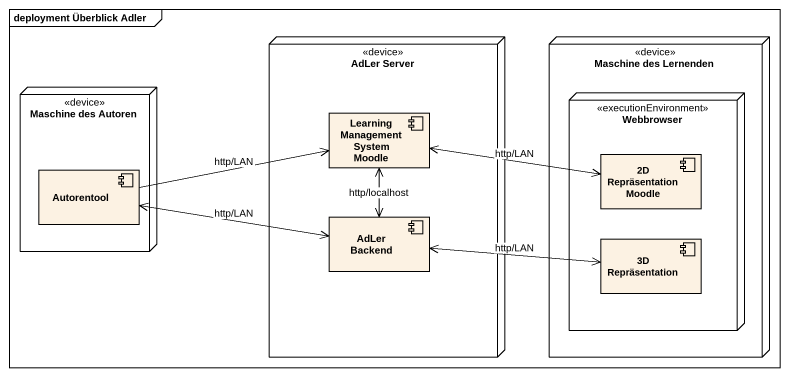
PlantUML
@startuml
mainframe deployment Überblick Adler
node "AdLer Server" as AdLer_Server <<device>> {
  component "Learning Management System Moodle" as Learning_Management_System
  component "AdLer Backend" as AdLer_Backend
}
node "Maschine des Lernenden" as Maschine_des_Lernenden <<device>> {
  node Webbrowser <<executionEnvironment>> {
    component "2D Repräsentation Moodle" as c2D_Repräsentation_Moodle
    component "3D Repräsentation" as c3D_Repräsentation
  }
}
node "Maschine des Autoren" as Maschine_des_Autoren <<device>> {
  component Autorentool
}
Learning_Management_System <-right-> c2D_Repräsentation_Moodle : http/LAN
Learning_Management_System <--> AdLer_Backend : http/localhost
Autorentool -right-> Learning_Management_System : http/LAN
Autorentool <-right-> AdLer_Backend : http/LAN
AdLer_Backend <-right-> c3D_Repräsentation : http/LAN
@enduml
